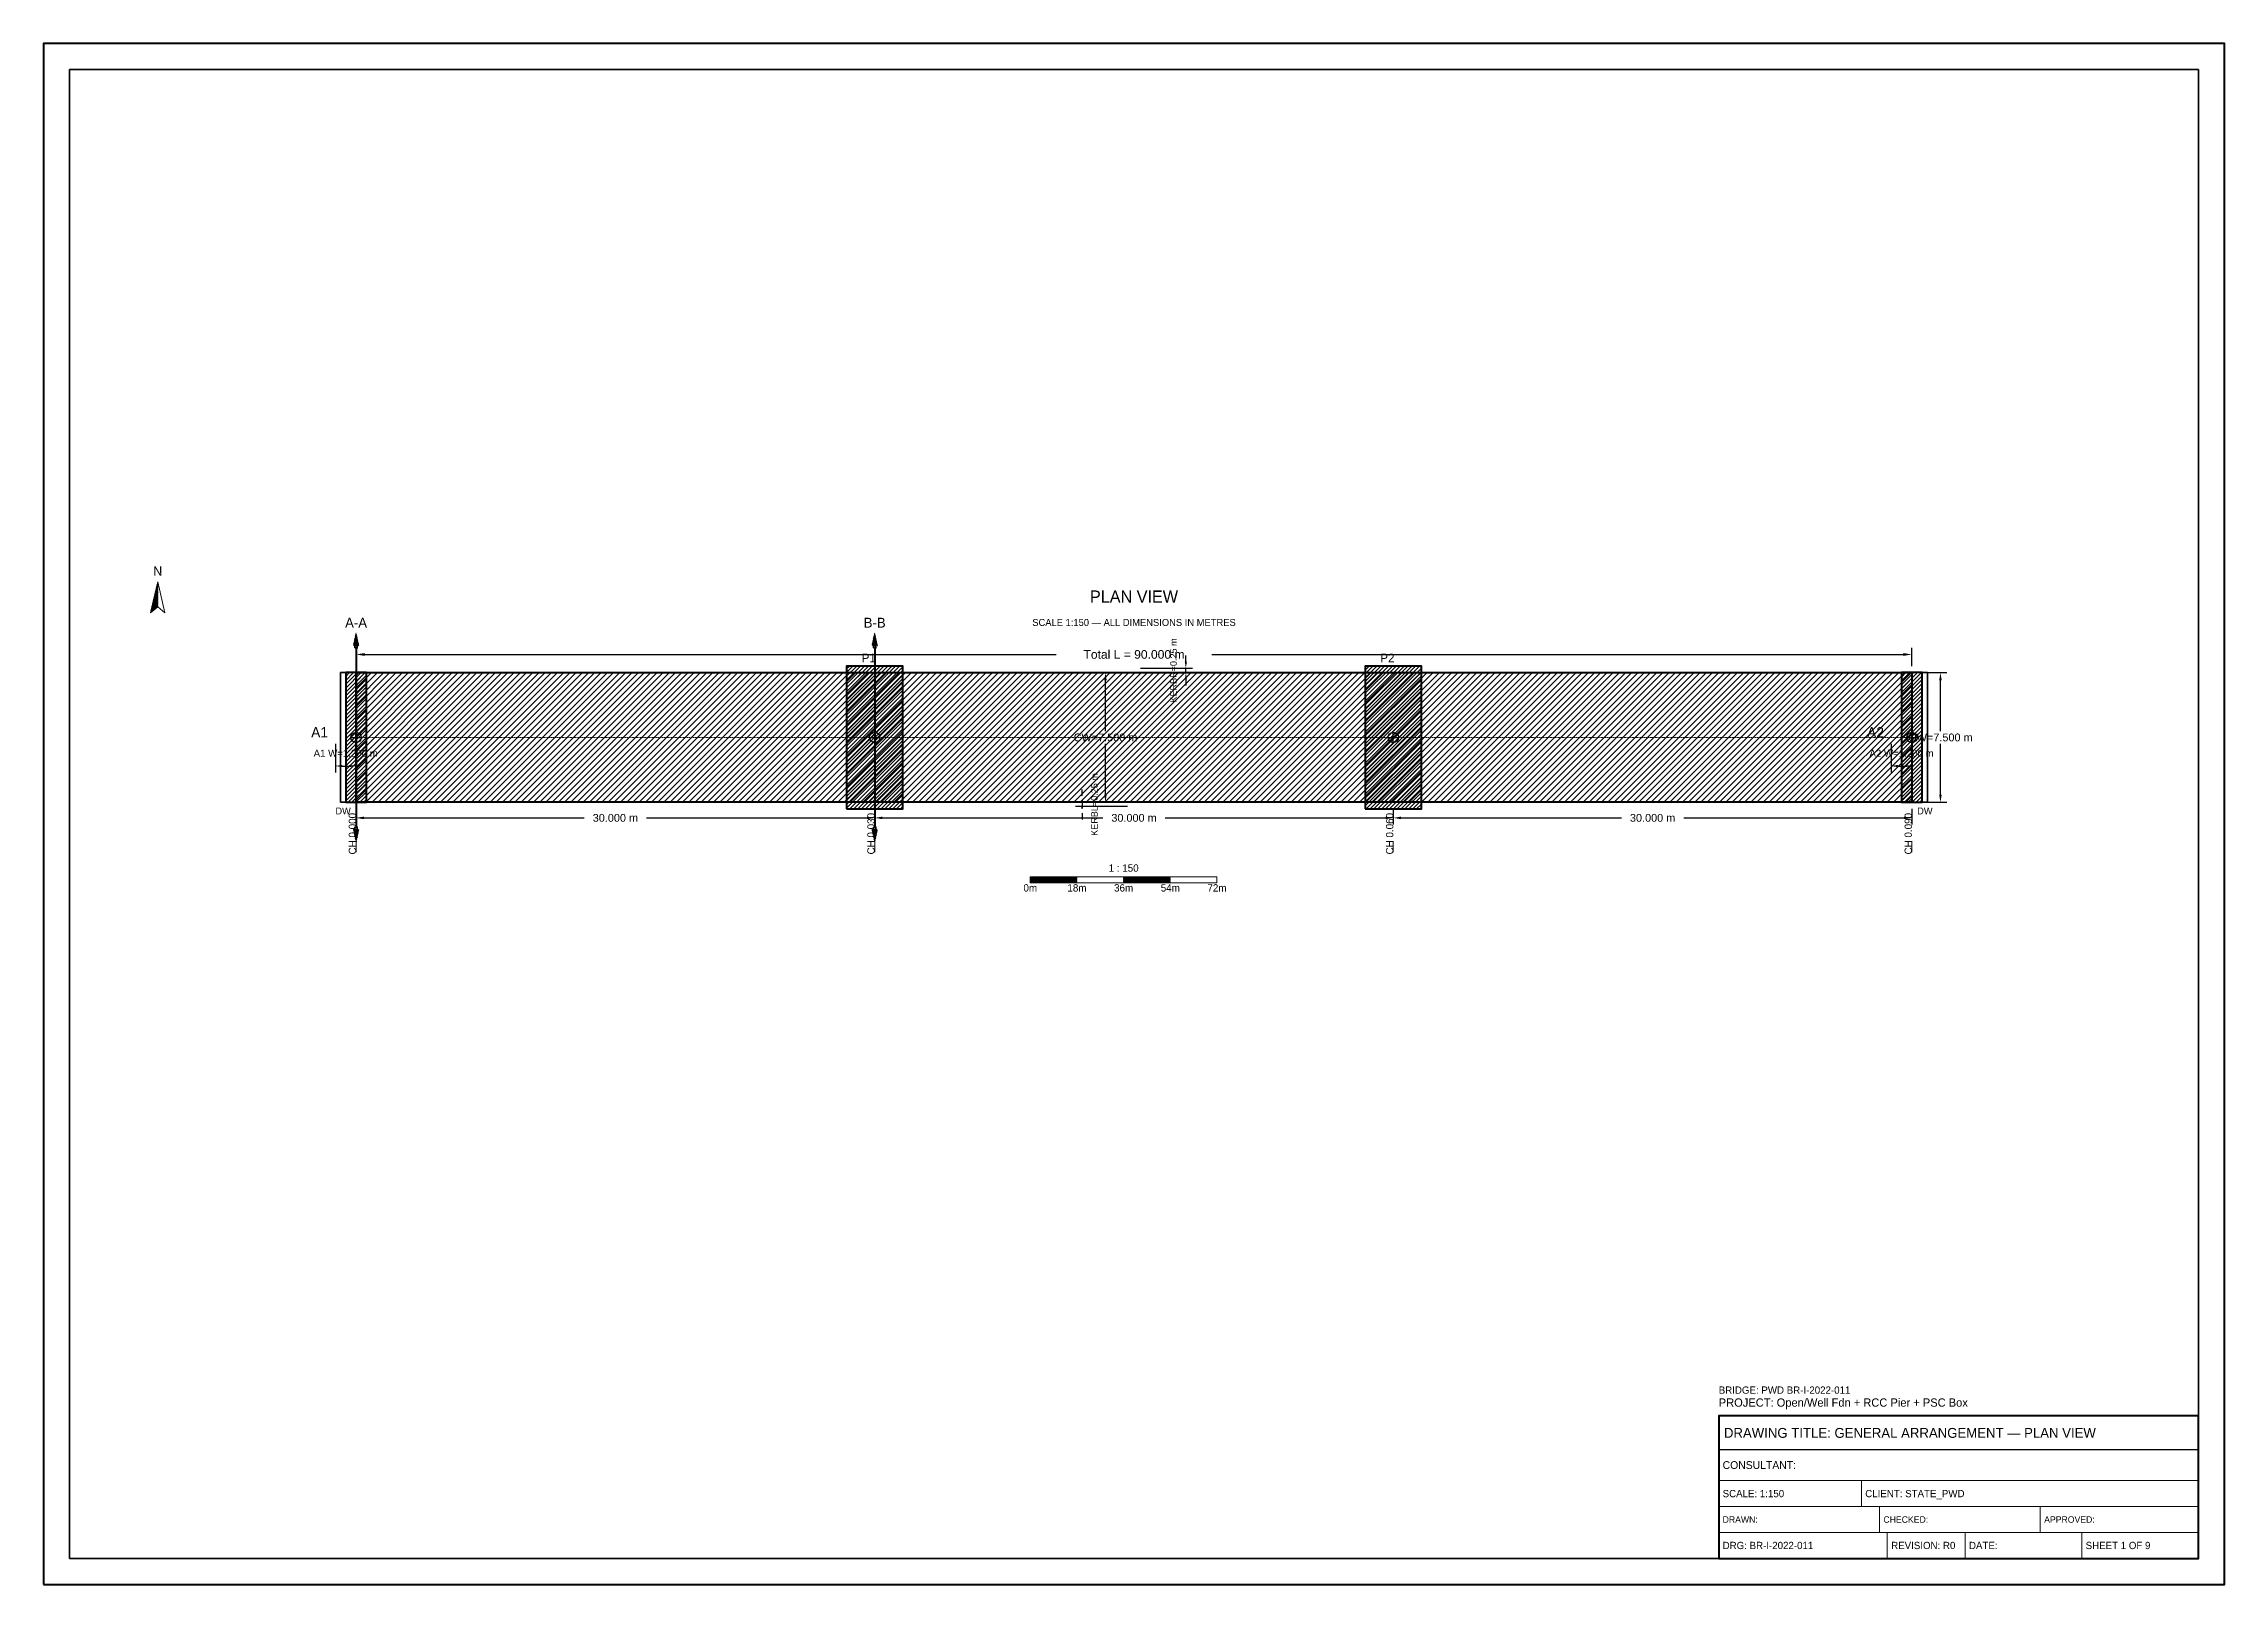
# Model space of a CAD drawing. Header units: metres. Extents: x 0 to 841, y 0 to 594.
import ezdxf
from ezdxf.enums import TextEntityAlignment as Align

# ---------------------------------------------------------------- set-up
doc = ezdxf.new("R2010")
doc.units = ezdxf.units.M
doc.linetypes.add('CENTER', pattern=[1.5, 0.75, -0.25, 0.25, -0.25])
doc.linetypes.add('DASHED', pattern=[0.5, 0.375, -0.125])
for name, color, linetype, lineweight in [('BORDER-INNER', 7, 'Continuous', 35), ('BORDER-OUTER', 7, 'Continuous', 70), ('CIVIL-CHAINAGE', 7, 'Continuous', 18), ('DIM-CHAINAGE', 3, 'Continuous', 18), ('DIM-LINEAR', 3, 'Continuous', 18), ('STRUC-CENTRE', 6, 'CENTER', 18), ('STRUC-HATCHING', 8, 'Continuous', 18), ('STRUC-OUTLINE', 1, 'Continuous', 50), ('STRUC-SECTION', 2, 'Continuous', 35), ('SUB-ABUT', 3, 'Continuous', 35), ('SUB-BEARING', 5, 'Continuous', 25), ('SUB-DIRT-WALL', 3, 'Continuous', 35), ('SUB-PIER', 2, 'Continuous', 35), ('SUPER-DECK', 2, 'Continuous', 50), ('SYM-NORTHARROW', 7, 'Continuous', 18), ('SYM-SCALE', 7, 'Continuous', 13), ('TEXT-GENERAL', 7, 'Continuous', 18), ('TEXT-HEADER', 7, 'Continuous', 25), ('TEXT-SPEC', 7, 'Continuous', 13), ('TEXT-TITLE', 7, 'Continuous', 25), ('TITLEBLK-BOX', 7, 'Continuous', 50), ('TITLEBLK-TEXT', 7, 'Continuous', 18)]:
    doc.layers.add(name, color=color, linetype=linetype, lineweight=lineweight)
doc.styles.add('BRIDGE_STD', font='Arial.ttf')
doc.dimstyles.new('pmb100', dxfattribs={"dimtxt": 2.5, "dimasz": 0.9375, "dimexe": 2.5, "dimexo": 2.5, "dimtad": 0, "dimtih": 1, "dimdec": 0, "dimtxsty": 'BRIDGE_STD', "dimcen": 2.5, "dimazin": 3, "dimtfac": 1, "dimtmove": 0, "dimatfit": 3})

msp = doc.modelspace()

# ---------------------------------------------------------------- hatches: boundary and pattern name
at = {"layer": 'STRUC-HATCHING'}
h = msp.add_hatch(dxfattribs=at)
h.set_pattern_fill('ANSI31', scale=0.533333)
h.paths.add_polyline_path([(120.5, 301.5), (720.5, 301.5), (720.5, 351.5), (120.5, 351.5)])
at = {"layer": 'STRUC-SECTION'}
h = msp.add_hatch(dxfattribs=at)
h.set_pattern_fill('SOLID')
h.paths.add_polyline_path([(119.45, 361.95), (121.55, 361.95), (120.5, 366.75)])
h = msp.add_hatch(dxfattribs=at)
h.set_pattern_fill('SOLID')
h.paths.add_polyline_path([(319.45, 361.95), (321.55, 361.95), (320.5, 366.75)])
h = msp.add_hatch(dxfattribs=at)
h.set_pattern_fill('SOLID')
h.paths.add_polyline_path([(119.45, 291.05), (121.55, 291.05), (120.5, 286.25)])
h = msp.add_hatch(dxfattribs=at)
h.set_pattern_fill('SOLID')
h.paths.add_polyline_path([(319.45, 291.05), (321.55, 291.05), (320.5, 286.25)])
at = {"layer": 'SUB-ABUT'}
h = msp.add_hatch(dxfattribs=at)
h.set_pattern_fill('ANSI31', scale=0.333333)
h.paths.add_polyline_path([(116.5, 301.5), (124.5, 301.5), (124.5, 351.5), (116.5, 351.5)])
h = msp.add_hatch(dxfattribs=at)
h.set_pattern_fill('ANSI31', scale=0.333333)
h.paths.add_polyline_path([(716.5, 301.5), (724.5, 301.5), (724.5, 351.5), (716.5, 351.5)])
at = {"layer": 'SUB-PIER'}
h = msp.add_hatch(dxfattribs=at)
h.set_pattern_fill('ANSI31', scale=0.333333)
h.paths.add_polyline_path([(309.67, 299), (331.33, 299), (331.33, 354), (309.67, 354)])
h = msp.add_hatch(dxfattribs=at)
h.set_pattern_fill('ANSI31', scale=0.333333)
h.paths.add_polyline_path([(509.67, 299), (531.33, 299), (531.33, 354), (509.67, 354)])
at = {"layer": 'SYM-NORTHARROW'}
h = msp.add_hatch(dxfattribs=at)
h.set_pattern_fill('SOLID')
h.paths.add_polyline_path([(44, 386.5), (41.2, 374.5), (44, 376.9)])
at = {"layer": 'SYM-SCALE'}
h = msp.add_hatch(dxfattribs=at)
h.set_pattern_fill('SOLID')
h.paths.add_polyline_path([(380.5, 270.5), (398.5, 270.5), (398.5, 272.77), (380.5, 272.77)])
h = msp.add_hatch(dxfattribs=at)
h.set_pattern_fill('SOLID')
h.paths.add_polyline_path([(416.5, 270.5), (434.5, 270.5), (434.5, 272.77), (416.5, 272.77)])

# ---------------------------------------------------------------- linework, layer by layer
at = {"layer": 'BORDER-INNER'}
msp.add_lwpolyline([(10, 10), (831, 10), (831, 584), (10, 584), (10, 10)], dxfattribs=at)
at = {"layer": 'BORDER-OUTER'}
msp.add_lwpolyline([(0, 0), (841, 0), (841, 594), (0, 594), (0, 0)], dxfattribs=at)
at = {"layer": 'CIVIL-CHAINAGE'}
for p, q in [((120.5, 286.5), (120.5, 282.25)), ((320.5, 286.5), (320.5, 282.25)), ((520.5, 286.5), (520.5, 282.25)), ((720.5, 286.5), (720.5, 282.25))]:
    msp.add_line(p, q, dxfattribs=at)
at = {"layer": 'STRUC-CENTRE'}
msp.add_line((120.5, 326.5), (720.5, 326.5), dxfattribs=at)
at = {"layer": 'STRUC-OUTLINE', "lineweight": 50}
msp.add_lwpolyline([(120.5, 301.5), (120.5, 351.5), (720.5, 351.5), (720.5, 301.5), (120.5, 301.5)], dxfattribs=at)
at = {"layer": 'STRUC-SECTION', "color": 1, "linetype": 'DASHED', "lineweight": 50}
for p, q in [((120.5, 361.5), (120.5, 291.5)), ((320.5, 361.5), (320.5, 291.5))]:
    msp.add_line(p, q, dxfattribs=at)
at = {"layer": 'STRUC-SECTION', "color": 1}
for points in [[(120.05, 361.05), (120.95, 361.05), (120.95, 361.95), (120.05, 361.95), (120.05, 361.05)], [(320.05, 361.05), (320.95, 361.05), (320.95, 361.95), (320.05, 361.95), (320.05, 361.05)], [(120.05, 291.05), (120.95, 291.05), (120.95, 291.95), (120.05, 291.95), (120.05, 291.05)], [(320.05, 291.05), (320.95, 291.05), (320.95, 291.95), (320.05, 291.95), (320.05, 291.05)]]:
    msp.add_lwpolyline(points, dxfattribs=at)
at = {"layer": 'SUB-ABUT', "lineweight": 40}
for points in [[(116.5, 301.5), (124.5, 301.5), (124.5, 351.5), (116.5, 351.5), (116.5, 301.5)], [(716.5, 301.5), (724.5, 301.5), (724.5, 351.5), (716.5, 351.5), (716.5, 301.5)]]:
    msp.add_lwpolyline(points, dxfattribs=at)
at = {"layer": 'SUB-BEARING'}
for p, q in [((120.5, 324.5), (120.5, 328.5)), ((320.5, 324.5), (320.5, 328.5)), ((520.5, 324.5), (520.5, 328.5)), ((720.5, 324.5), (720.5, 328.5)), ((118.5, 326.5), (122.5, 326.5)), ((318.5, 326.5), (322.5, 326.5)), ((518.5, 326.5), (522.5, 326.5)), ((718.5, 326.5), (722.5, 326.5))]:
    msp.add_line(p, q, dxfattribs=at)
for centre in [(120.5, 326.5), (320.5, 326.5), (520.5, 326.5), (720.5, 326.5)]:
    msp.add_circle(centre, 2, dxfattribs=at)
at = {"layer": 'SUB-DIRT-WALL', "lineweight": 35}
for points in [[(114.5, 301.5), (116.5, 301.5), (116.5, 351.5), (114.5, 351.5), (114.5, 301.5)], [(724.5, 301.5), (726.5, 301.5), (726.5, 351.5), (724.5, 351.5), (724.5, 301.5)]]:
    msp.add_lwpolyline(points, dxfattribs=at)
at = {"layer": 'SUB-PIER', "lineweight": 40}
for points in [[(309.67, 299), (331.33, 299), (331.33, 354), (309.67, 354), (309.67, 299)], [(509.67, 299), (531.33, 299), (531.33, 354), (509.67, 354), (509.67, 299)]]:
    msp.add_lwpolyline(points, dxfattribs=at)
at = {"layer": 'SUPER-DECK', "lineweight": 30}
msp.add_lwpolyline([(120.5, 301.5), (120.5, 351.5), (720.5, 351.5), (720.5, 301.5), (120.5, 301.5)], dxfattribs=at)
at = {"layer": 'SYM-NORTHARROW'}
msp.add_lwpolyline([(44, 386.5), (41.2, 374.5), (44, 376.9), (46.8, 374.5), (44, 386.5)], dxfattribs=at)
at = {"layer": 'SYM-SCALE'}
msp.add_lwpolyline([(380.5, 270.5), (452.5, 270.5), (452.5, 272.77), (380.5, 272.77), (380.5, 270.5)], dxfattribs=at)
at = {"layer": 'TITLEBLK-BOX', "lineweight": 50}
msp.add_lwpolyline([(646, 10), (831, 10), (831, 65), (646, 65), (646, 10)], dxfattribs=at)
at = {"layer": 'TITLEBLK-BOX', "lineweight": 30}
msp.add_lwpolyline([(646, 52), (831, 52), (831, 65), (646, 65), (646, 52)], dxfattribs=at)
at = {"layer": 'TITLEBLK-BOX', "lineweight": 18}
for points in [[(646, 40), (831, 40), (831, 52), (646, 52), (646, 40)], [(646, 30), (701, 30), (701, 40), (646, 40), (646, 30)], [(701, 30), (831, 30), (831, 40), (701, 40), (701, 30)], [(646, 20), (708, 20), (708, 30), (646, 30), (646, 20)], [(708, 20), (770, 20), (770, 30), (708, 30), (708, 20)], [(770, 20), (831, 20), (831, 30), (770, 30), (770, 20)], [(646, 10), (711, 10), (711, 20), (646, 20), (646, 10)], [(711, 10), (741, 10), (741, 20), (711, 20), (711, 10)], [(741, 10), (786, 10), (786, 20), (741, 20), (741, 10)], [(786, 10), (831, 10), (831, 20), (786, 20), (786, 10)]]:
    msp.add_lwpolyline(points, dxfattribs=at)

# ---------------------------------------------------------------- texts
at = {"layer": 'DIM-CHAINAGE'}
for s, p in [('CH 0.000', (120.5, 281.4)), ('CH 0.030', (320.5, 281.4)), ('CH 0.060', (520.5, 281.4)), ('CH 0.090', (720.5, 281.4))]:
    msp.add_text(s, height=2.833, rotation=90, dxfattribs=at).set_placement(p)
at = {"layer": 'SYM-NORTHARROW'}
msp.add_text('N', height=3.6, dxfattribs=at).set_placement((44, 388.9), align=Align.CENTER)
at = {"layer": 'TEXT-GENERAL'}
for s, height, p in [('P1', 3.333, (315.5, 355.5)), ('P2', 3.333, (515.5, 355.5)), ('A1', 4, (103.17, 326.5)), ('A2', 4, (703.17, 326.5))]:
    msp.add_text(s, height=height, dxfattribs=at).set_placement(p)
for s, p in [('1 : 150', (416.5, 274.75)), ('0m', (380.5, 267.1)), ('18m', (398.5, 267.1)), ('36m', (416.5, 267.1)), ('54m', (434.5, 267.1)), ('72m', (452.5, 267.1))]:
    msp.add_text(s, height=2.833, dxfattribs=at).set_placement(p, align=Align.CENTER)
at = {"layer": 'TEXT-HEADER'}
msp.add_text('PLAN VIEW', height=4.667, dxfattribs=at).set_placement((420.5, 378.5), align=Align.CENTER)
at = {"layer": 'TEXT-HEADER', "color": 1}
for s, p in [('A-A', (120.5, 368.85)), ('B-B', (320.5, 368.85))]:
    msp.add_text(s, height=3.8, dxfattribs=at).set_placement(p, align=Align.CENTER)
at = {"layer": 'TEXT-SPEC', "color": 8}
msp.add_text('SCALE 1:150 — ALL DIMENSIONS IN METRES', height=2.7, dxfattribs=at).set_placement((420.5, 369.5), align=Align.CENTER)
at = {"layer": 'TEXT-SPEC'}
for p in [(115.5, 296.83), (725.5, 296.83)]:
    msp.add_text('DW', height=2.667, dxfattribs=at).set_placement(p, align=Align.CENTER)
at = {"layer": 'TEXT-TITLE'}
for s, height, p in [('PROJECT: Open/Well Fdn + RCC Pier + PSC Box', 3.2, (646, 68.5)), ('DRAWING TITLE: GENERAL ARRANGEMENT — PLAN VIEW', 3.8, (648, 56.5))]:
    msp.add_text(s, height=height, dxfattribs=at).set_placement(p)
at = {"layer": 'TITLEBLK-TEXT'}
for s, height, p in [('BRIDGE: PWD BR-I-2022-011', 2.8, (646, 73.5)), ('CONSULTANT: ', 3, (647.5, 44.5)), ('SCALE: 1:150', 2.8, (647.5, 33.6)), ('CLIENT: STATE_PWD', 2.8, (702.5, 33.6)), ('DRAWN: ', 2.5, (647.5, 23.75)), ('CHECKED: ', 2.5, (709.5, 23.75)), ('APPROVED: ', 2.5, (771.5, 23.75)), ('DRG: BR-I-2022-011', 2.8, (647.5, 13.6)), ('REVISION: R0', 2.8, (712.5, 13.6)), ('DATE: ', 2.8, (742.5, 13.6)), ('SHEET 1 OF 9', 2.8, (787.5, 13.6))]:
    msp.add_text(s, height=height, dxfattribs=at).set_placement(p)

# ---------------------------------------------------------------- dimensions: what is measured, and where the dimension line sits
at = {"layer": 'DIM-LINEAR'}
for base, p1, p2, text, override in [((120.5, 358.5), (120.5, 351.5), (720.5, 351.5), 'Total L = 90.000 m', {"dimtxt": 3.333333, "dimasz": 3.333333, "dimgap": 1.333333, "dimclrt": 3}), ((112.5, 315.5), (112.5, 326.5), (120.5, 326.5), 'A1 W=1.200 m', {"dimtxt": 2.666667, "dimasz": 2.666667, "dimgap": 1.066667, "dimclrt": 3}), ((712.5, 315.5), (712.5, 326.5), (720.5, 326.5), 'A2 W=1.200 m', {"dimtxt": 2.666667, "dimasz": 2.666667, "dimgap": 1.066667, "dimclrt": 3}), ((120.5, 295.5), (120.5, 301.5), (320.5, 301.5), '30.000 m', {"dimtxt": 3, "dimasz": 3, "dimgap": 1.2, "dimclrt": 3}), ((320.5, 295.5), (320.5, 301.5), (520.5, 301.5), '30.000 m', {"dimtxt": 3, "dimasz": 3, "dimgap": 1.2, "dimclrt": 3}), ((520.5, 295.5), (520.5, 301.5), (720.5, 301.5), '30.000 m', {"dimtxt": 3, "dimasz": 3, "dimgap": 1.2, "dimclrt": 3})]:
    msp.add_linear_dim(base=base, p1=p1, p2=p2, text=text, dimstyle='pmb100', override=override, dxfattribs=at).render()
for base, p1, p2, text, override in [((440.5, 351.5), (420.5, 351.5), (420.5, 353.17), 'KERBR=0.25 m', {"dimtxt": 2.5, "dimasz": 2.5, "dimgap": 1, "dimclrt": 3}), ((409.5, 301.5), (420.5, 301.5), (420.5, 351.5), 'CW=7.500 m', {"dimtxt": 3, "dimasz": 3, "dimgap": 1.2, "dimclrt": 3}), ((731.5, 301.5), (720.5, 301.5), (720.5, 351.5), 'OW=7.500 m', {"dimtxt": 3, "dimasz": 3, "dimgap": 1.2, "dimclrt": 3}), ((400.5, 301.5), (420.5, 301.5), (420.5, 299.83), 'KERBL=0.25 m', {"dimtxt": 2.5, "dimasz": 2.5, "dimgap": 1, "dimclrt": 3})]:
    msp.add_linear_dim(base=base, p1=p1, p2=p2, angle=90, text=text, dimstyle='pmb100', override=override, dxfattribs=at).render()

doc.saveas('drawing.dxf')
